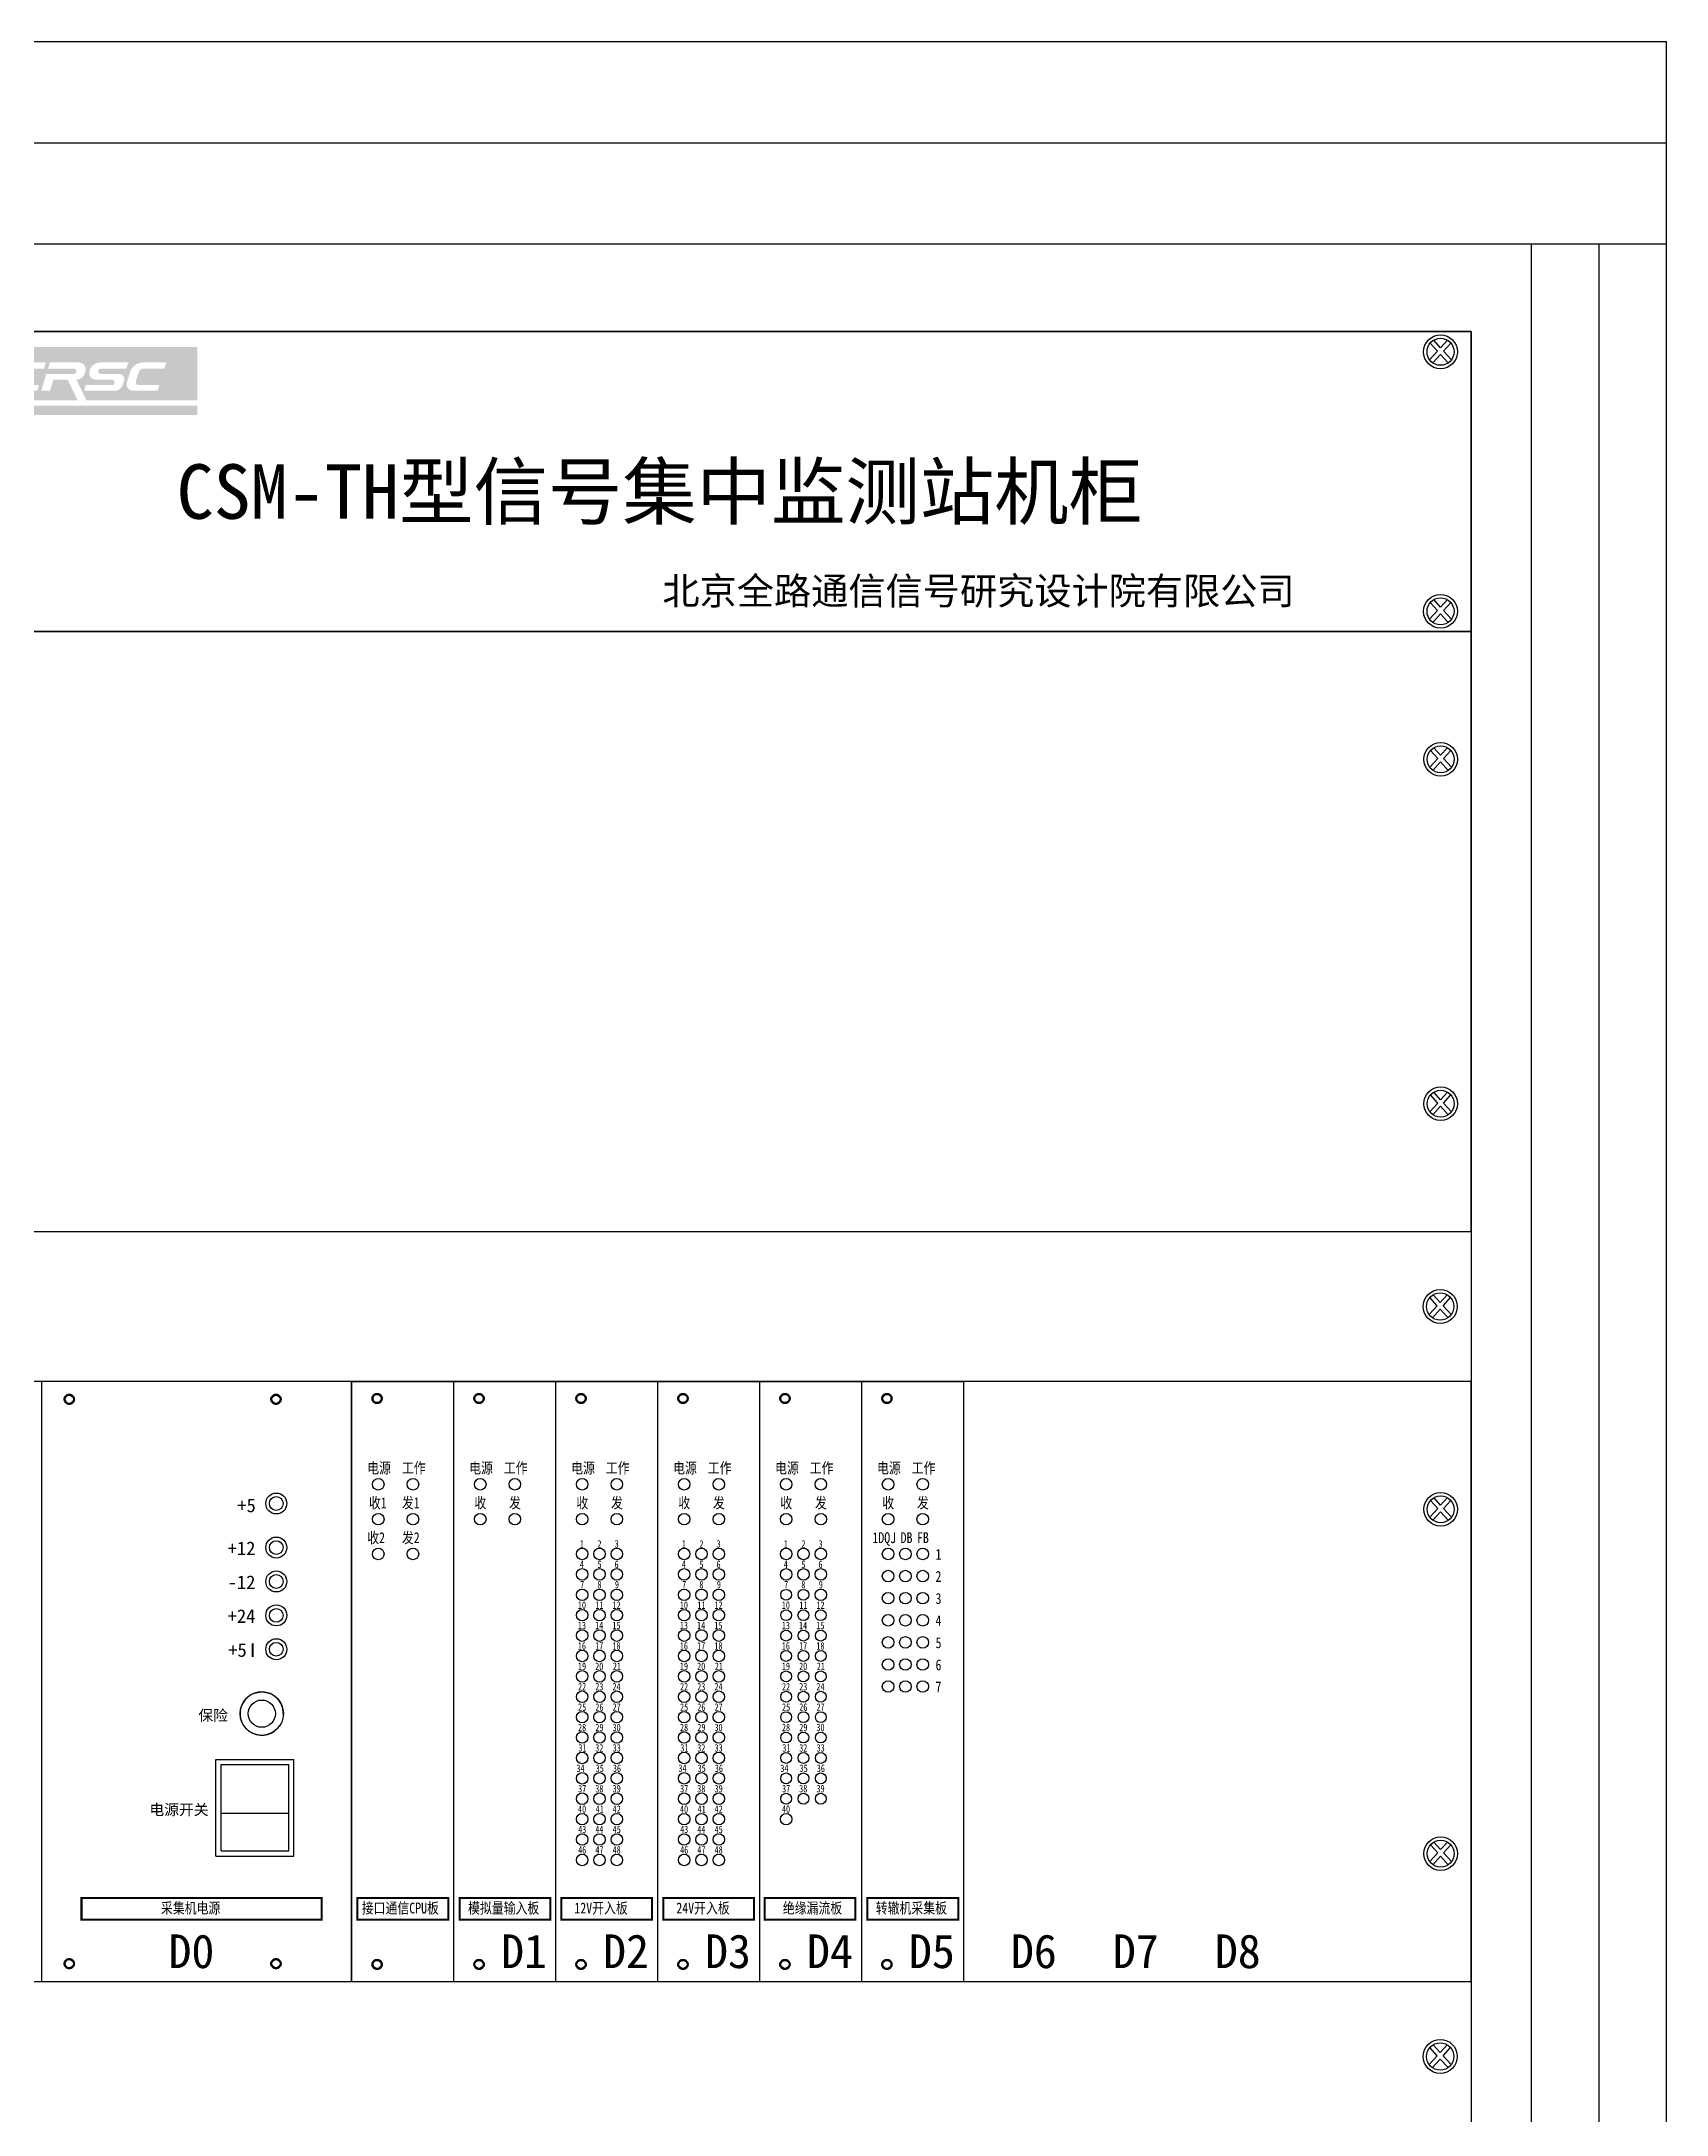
# Model space of a CAD drawing. Header units: millimetres. Extents: x 969 to 1551, y 435 to 847.
# Drawn here: x 1056 to 1104.2, y 615 to 676.4 of the extents above; entities that cross this region are included whole.
import ezdxf
from ezdxf.enums import TextEntityAlignment as Align

# ---------------------------------------------------------------- set-up
doc = ezdxf.new("R2010")
doc.units = ezdxf.units.MM
doc.linetypes.add('JIS_02_1.0', pattern=[2, 1, -1])
doc.styles.get("Standard").update_dxf_attribs({"font": ''})
doc.styles.add('丝印字符', font='simhei.ttf')
doc.styles.get('Standard').set_extended_font_data('SimSun')

# ---------------------------------------------------------------- blocks, each defined once
blk = doc.blocks.new('机柜—4U补空')
at = {"color": 0}
for p, q in [((0, 17.78), (0, 0)), ((0, 17.78), (0, 17.78)), ((48.418, 17.78), (0, 17.78)), ((48.418, 17.78), (48.418, 17.78)), ((48.418, 0), (48.418, 17.78)), ((0.816, 14.014), (0.601, 14.252)), ((0.816, 14.014), (0.601, 14.252)), ((0.904, 14.112), (0.702, 14.337)), ((0.904, 14.112), (0.702, 14.337)), ((0.904, 14.112), (1.106, 14.337)), ((0.904, 14.112), (1.106, 14.337)), ((0.992, 14.014), (1.207, 14.252)), ((0.992, 14.014), (1.207, 14.252)), ((47.426, 14.014), (47.211, 14.252)), ((47.426, 14.014), (47.211, 14.252)), ((47.514, 14.112), (47.312, 14.337)), ((47.514, 14.112), (47.312, 14.337)), ((47.514, 14.112), (47.716, 14.337)), ((47.602, 14.014), (47.817, 14.252)), ((0.584, 13.756), (0.816, 14.014)), ((0.584, 13.756), (0.816, 14.014)), ((0.677, 13.666), (0.904, 13.917)), ((0.677, 13.666), (0.904, 13.917)), ((1.132, 13.666), (0.904, 13.917)), ((1.132, 13.666), (0.904, 13.917)), ((1.225, 13.756), (0.992, 14.014)), ((1.225, 13.756), (0.992, 14.014)), ((47.193, 13.756), (47.426, 14.014)), ((47.286, 13.666), (47.514, 13.917)), ((47.741, 13.666), (47.514, 13.917)), ((47.741, 13.666), (47.514, 13.917)), ((47.834, 13.756), (47.602, 14.014)), ((47.834, 13.756), (47.602, 14.014)), ((0.584, 3.55), (0.816, 3.808)), ((0.816, 3.808), (0.601, 4.046)), ((0.816, 3.808), (0.601, 4.046)), ((0.677, 3.46), (0.904, 3.711)), ((0.904, 3.906), (0.702, 4.131)), ((0.904, 3.906), (0.702, 4.131)), ((0.904, 3.906), (1.106, 4.131)), ((1.132, 3.46), (0.904, 3.711)), ((1.132, 3.46), (0.904, 3.711)), ((0.992, 3.808), (1.207, 4.046)), ((1.225, 3.55), (0.992, 3.808)), ((1.225, 3.55), (0.992, 3.808)), ((47.193, 3.55), (47.426, 3.808)), ((47.426, 3.808), (47.211, 4.046)), ((47.426, 3.808), (47.211, 4.046)), ((47.286, 3.46), (47.514, 3.711)), ((47.514, 3.906), (47.312, 4.131)), ((47.514, 3.906), (47.312, 4.131)), ((47.514, 3.906), (47.716, 4.131)), ((47.741, 3.46), (47.514, 3.711)), ((47.741, 3.46), (47.514, 3.711)), ((47.602, 3.808), (47.817, 4.046)), ((47.834, 3.55), (47.602, 3.808)), ((47.834, 3.55), (47.602, 3.808)), ((0, 0), (48.418, 0)), ((0, 0), (0, 0)), ((48.418, 0), (48.418, 0))]:
    blk.add_line(p, q, dxfattribs=at)
for centre, radius in [((0.904, 13.993), 0.498), ((0.904, 13.993), 0.398), ((47.514, 13.993), 0.498), ((47.514, 13.993), 0.398), ((0.904, 3.787), 0.498), ((0.904, 3.787), 0.398), ((47.514, 3.787), 0.498), ((47.514, 3.787), 0.398)]:
    blk.add_circle(centre, radius, dxfattribs=at)
blk = doc.blocks.new('机柜—1U补空')
at = {"color": 0, "linetype": 'Continuous', "lineweight": 0}
for p, q in [((48.418, 4.445), (0, 4.445)), ((0, 4.445), (0, 0)), ((48.418, 0), (48.418, 4.445)), ((0, 0), (48.418, 0))]:
    blk.add_line(p, q, dxfattribs=at)
at = {"color": 0}
for p, q in [((0.827, 2.244), (0.609, 2.485)), ((0.827, 2.244), (0.609, 2.485)), ((0.916, 2.344), (0.712, 2.571)), ((0.916, 2.344), (0.712, 2.571)), ((0.916, 2.344), (1.121, 2.571)), ((1.006, 2.244), (1.224, 2.485)), ((47.412, 2.244), (47.194, 2.485)), ((47.412, 2.244), (47.194, 2.485)), ((47.501, 2.344), (47.297, 2.571)), ((47.501, 2.344), (47.297, 2.571)), ((47.501, 2.344), (47.706, 2.571)), ((47.591, 2.244), (47.809, 2.485)), ((0.592, 1.982), (0.827, 2.244)), ((0.686, 1.891), (0.916, 2.146)), ((1.147, 1.891), (0.916, 2.146)), ((1.147, 1.891), (0.916, 2.146)), ((1.241, 1.982), (1.006, 2.244)), ((1.241, 1.982), (1.006, 2.244)), ((47.176, 1.982), (47.412, 2.244)), ((47.271, 1.891), (47.501, 2.146)), ((47.732, 1.891), (47.501, 2.146)), ((47.732, 1.891), (47.501, 2.146)), ((47.826, 1.982), (47.591, 2.244)), ((47.826, 1.982), (47.591, 2.244))]:
    blk.add_line(p, q, dxfattribs=at)
for centre, radius in [((0.916, 2.222), 0.505), ((0.916, 2.222), 0.404), ((47.501, 2.222), 0.505), ((47.501, 2.222), 0.404)]:
    blk.add_circle(centre, radius, dxfattribs=at)
blk = doc.blocks.new('机柜—端头板')
at = {"linetype": 'Continuous', "lineweight": 0}
h = blk.add_hatch(color=0, dxfattribs=at)
h.paths.add_polyline_path([(4.065, 8.434), (10.666, 8.434), (10.666, 6.854), (7.377, 6.854), (7.08, 7.464), (7.107, 7.466), (7.134, 7.47), (7.16, 7.477), (7.185, 7.487), (7.209, 7.499), (7.232, 7.514), (7.252, 7.531), (7.271, 7.551), (7.288, 7.572), (7.303, 7.595), (7.315, 7.619), (7.324, 7.645), (7.346, 7.716), (7.351, 7.738), (7.354, 7.762), (7.354, 7.785), (7.351, 7.808), (7.346, 7.831), (7.338, 7.853), (7.328, 7.874), (7.315, 7.893), (7.3, 7.911), (7.283, 7.927), (7.264, 7.941), (7.244, 7.953), (7.223, 7.962), (7.201, 7.969), (7.178, 7.973), (7.154, 7.974), (6.294, 7.974), (6.239, 7.794), (7.001, 7.794), (7.016, 7.793), (7.031, 7.789), (7.044, 7.782), (7.056, 7.773), (7.066, 7.762), (7.073, 7.749), (7.079, 7.735), (7.081, 7.72), (7.081, 7.705), (7.078, 7.691), (7.073, 7.679), (7.067, 7.668), (7.059, 7.658), (7.049, 7.65), (7.038, 7.643), (7.026, 7.638), (7.014, 7.635), (7.001, 7.634), (6.19, 7.634), (6.038, 7.134), (6.298, 7.134), (6.399, 7.464), (6.82, 7.464), (7.117, 6.854), (4.065, 6.854)], flags=0)
h.paths.add_polyline_path([(5.495, 7.974), (5.462, 7.973), (5.429, 7.969), (5.396, 7.962), (5.364, 7.953), (5.332, 7.941), (5.302, 7.927), (5.273, 7.911), (5.245, 7.892), (5.219, 7.871), (5.195, 7.848), (5.172, 7.823), (5.152, 7.797), (5.134, 7.768), (5.118, 7.739), (5.104, 7.708), (5.093, 7.677), (5.006, 7.393), (5.001, 7.37), (4.998, 7.347), (4.998, 7.323), (5.001, 7.3), (5.006, 7.277), (5.014, 7.256), (5.024, 7.235), (5.037, 7.215), (5.052, 7.197), (5.069, 7.181), (5.088, 7.167), (5.108, 7.155), (5.129, 7.146), (5.152, 7.139), (5.174, 7.135), (5.198, 7.134), (5.918, 7.134), (5.97, 7.304), (5.361, 7.304), (5.344, 7.306), (5.328, 7.31), (5.313, 7.318), (5.3, 7.328), (5.289, 7.341), (5.28, 7.355), (5.274, 7.371), (5.271, 7.387), (5.272, 7.404), (5.275, 7.42), (5.354, 7.677), (5.36, 7.694), (5.367, 7.71), (5.377, 7.724), (5.387, 7.738), (5.4, 7.751), (5.413, 7.762), (5.428, 7.771), (5.443, 7.779), (5.46, 7.786), (5.477, 7.79), (5.494, 7.793), (5.511, 7.794), (6.119, 7.794), (6.174, 7.974)], flags=0)
h.paths.add_polyline_path([(7.36, 7.304), (7.308, 7.134), (8.213, 7.134), (8.239, 7.135), (8.266, 7.14), (8.291, 7.147), (8.316, 7.156), (8.339, 7.168), (8.362, 7.183), (8.382, 7.2), (8.401, 7.219), (8.417, 7.24), (8.431, 7.262), (8.443, 7.286), (8.452, 7.311), (8.492, 7.44), (8.496, 7.457), (8.498, 7.475), (8.498, 7.492), (8.496, 7.51), (8.492, 7.527), (8.486, 7.543), (8.478, 7.559), (8.469, 7.573), (8.457, 7.587), (8.445, 7.599), (8.431, 7.609), (8.416, 7.618), (8.4, 7.625), (8.383, 7.63), (8.366, 7.633), (8.348, 7.634), (7.809, 7.634), (7.794, 7.636), (7.78, 7.64), (7.766, 7.646), (7.754, 7.655), (7.744, 7.667), (7.737, 7.679), (7.732, 7.693), (7.729, 7.708), (7.729, 7.723), (7.732, 7.738), (7.737, 7.749), (7.743, 7.76), (7.752, 7.77), (7.761, 7.778), (7.772, 7.785), (7.784, 7.79), (7.796, 7.793), (7.809, 7.794), (8.56, 7.794), (8.615, 7.974), (7.793, 7.974), (7.766, 7.973), (7.739, 7.97), (7.713, 7.965), (7.688, 7.957), (7.663, 7.948), (7.638, 7.937), (7.615, 7.923), (7.593, 7.908), (7.572, 7.892), (7.553, 7.873), (7.535, 7.854), (7.519, 7.833), (7.504, 7.81), (7.492, 7.787), (7.481, 7.762), (7.472, 7.737), (7.468, 7.723), (7.462, 7.7), (7.459, 7.677), (7.459, 7.653), (7.462, 7.63), (7.467, 7.608), (7.475, 7.586), (7.485, 7.565), (7.498, 7.545), (7.513, 7.527), (7.53, 7.511), (7.549, 7.497), (7.569, 7.486), (7.59, 7.476), (7.613, 7.47), (7.636, 7.465), (7.659, 7.464), (8.131, 7.464), (8.145, 7.463), (8.16, 7.459), (8.173, 7.452), (8.185, 7.443), (8.195, 7.432), (8.203, 7.419), (8.208, 7.405), (8.21, 7.39), (8.21, 7.375), (8.207, 7.361), (8.202, 7.349), (8.196, 7.338), (8.188, 7.328), (8.178, 7.32), (8.167, 7.313), (8.156, 7.308), (8.143, 7.305), (8.131, 7.304)], flags=0)
h.paths.add_polyline_path([(8.577, 7.393), (8.571, 7.37), (8.569, 7.347), (8.568, 7.323), (8.571, 7.3), (8.576, 7.277), (8.584, 7.256), (8.595, 7.235), (8.607, 7.215), (8.622, 7.197), (8.639, 7.181), (8.658, 7.167), (8.678, 7.155), (8.7, 7.146), (8.722, 7.139), (8.745, 7.135), (8.768, 7.134), (9.488, 7.134), (9.54, 7.304), (8.932, 7.304), (8.915, 7.306), (8.899, 7.31), (8.884, 7.318), (8.87, 7.328), (8.859, 7.341), (8.851, 7.355), (8.845, 7.371), (8.842, 7.387), (8.842, 7.404), (8.845, 7.42), (8.924, 7.677), (8.93, 7.694), (8.938, 7.71), (8.947, 7.724), (8.958, 7.738), (8.97, 7.751), (8.984, 7.762), (8.998, 7.771), (9.014, 7.779), (9.03, 7.786), (9.047, 7.79), (9.064, 7.793), (9.082, 7.794), (9.69, 7.794), (9.745, 7.974), (9.066, 7.974), (9.032, 7.973), (8.999, 7.969), (8.966, 7.962), (8.934, 7.953), (8.903, 7.941), (8.872, 7.927), (8.843, 7.911), (8.816, 7.892), (8.79, 7.871), (8.765, 7.848), (8.743, 7.823), (8.723, 7.797), (8.704, 7.768), (8.688, 7.739), (8.675, 7.708), (8.664, 7.677)], flags=0)
blk.add_hatch(color=0, dxfattribs=at).paths.add_polyline_path([(10.666, 6.414), (4.065, 6.414), (4.065, 6.694), (10.666, 6.694)], flags=0)
at = {"color": 0}
for p, q in [((0, 8.89), (0, 0)), ((0, 8.89), (0, 8.89)), ((48.418, 8.89), (0, 8.89)), ((0.908, 8.41), (0.706, 8.635)), ((0.908, 8.41), (0.706, 8.635)), ((0.908, 8.41), (1.111, 8.635)), ((47.51, 8.41), (47.307, 8.635)), ((47.51, 8.41), (47.307, 8.635)), ((47.51, 8.41), (47.712, 8.635)), ((48.418, 8.89), (48.418, 8.89)), ((48.418, 0), (48.418, 8.89)), ((0.586, 8.052), (0.82, 8.311)), ((0.82, 8.311), (0.604, 8.549)), ((0.82, 8.311), (0.604, 8.549)), ((0.68, 7.961), (0.908, 8.213)), ((1.137, 7.961), (0.908, 8.213)), ((1.137, 7.961), (0.908, 8.213)), ((0.997, 8.311), (1.213, 8.549)), ((1.23, 8.052), (0.997, 8.311)), ((1.23, 8.052), (0.997, 8.311)), ((47.188, 8.052), (47.421, 8.311)), ((47.421, 8.311), (47.205, 8.549)), ((47.421, 8.311), (47.205, 8.549)), ((47.281, 7.961), (47.51, 8.213)), ((47.738, 7.961), (47.51, 8.213)), ((47.738, 7.961), (47.51, 8.213)), ((47.598, 8.311), (47.814, 8.549)), ((47.832, 8.052), (47.598, 8.311)), ((47.832, 8.052), (47.598, 8.311)), ((0.586, 0.363), (0.82, 0.622)), ((0.82, 0.622), (0.604, 0.86)), ((0.82, 0.622), (0.604, 0.86)), ((0.908, 0.72), (0.706, 0.946)), ((0.908, 0.72), (0.706, 0.946)), ((0.908, 0.72), (1.111, 0.946)), ((0.997, 0.622), (1.213, 0.86)), ((1.23, 0.363), (0.997, 0.622)), ((1.23, 0.363), (0.997, 0.622)), ((47.188, 0.363), (47.421, 0.622)), ((47.421, 0.622), (47.205, 0.86)), ((47.421, 0.622), (47.205, 0.86)), ((47.51, 0.72), (47.307, 0.946)), ((47.51, 0.72), (47.307, 0.946)), ((47.51, 0.72), (47.712, 0.946)), ((47.598, 0.622), (47.814, 0.86)), ((47.832, 0.363), (47.598, 0.622)), ((47.832, 0.363), (47.598, 0.622)), ((0, 0), (48.418, 0)), ((0, 0), (0, 0)), ((0.68, 0.272), (0.908, 0.524)), ((1.137, 0.272), (0.908, 0.524)), ((1.137, 0.272), (0.908, 0.524)), ((47.281, 0.272), (47.51, 0.524)), ((47.738, 0.272), (47.51, 0.524)), ((47.738, 0.272), (47.51, 0.524)), ((48.418, 0), (48.418, 0))]:
    blk.add_line(p, q, dxfattribs=at)
for centre, radius in [((0.908, 8.29), 0.5), ((0.908, 8.29), 0.4), ((47.51, 8.29), 0.5), ((47.51, 8.29), 0.4), ((0.908, 0.6), 0.5), ((0.908, 0.6), 0.4), ((47.51, 0.6), 0.5), ((47.51, 0.6), 0.4)]:
    blk.add_circle(centre, radius, dxfattribs=at)
at = {"color": 0, "lineweight": 0, "style": '丝印字符'}
blk.add_text('CSM-TH型信号集中监测站机柜', height=1.6162, dxfattribs=at).set_placement((24.369, 4.149), align=Align.MIDDLE_CENTER)
at = {"color": 0, "style": '丝印字符'}
blk.add_text('北京全路通信信号研究设计院有限公司', height=0.8081, dxfattribs=at).set_placement((24.448, 0.8))
blk = doc.blocks.new('*U61')
at = {"color": 0, "lineweight": 30}
for p, q in [((9.191, 17.78), (0, 17.78)), ((0, 17.78), (0, 0)), ((9.191, 0), (9.191, 17.78)), ((5.173, 6.58), (7.484, 6.58)), ((5.173, 3.717), (5.173, 6.58)), ((5.323, 6.43), (7.334, 6.43)), ((5.323, 3.866), (5.323, 6.43)), ((7.334, 3.866), (7.334, 6.43)), ((7.484, 3.717), (7.484, 6.58)), ((5.173, 3.717), (7.484, 3.717)), ((5.323, 3.866), (7.334, 3.866)), ((0, 0), (9.191, 0))]:
    blk.add_line(p, q, dxfattribs=at)
at = {"color": 0}
blk.add_line((5.323, 4.99), (7.334, 4.99), dxfattribs=at)
at = {"color": 0, "const_width": 0.0596}
blk.add_lwpolyline([(8.303, 2.476), (1.187, 2.476), (1.187, 1.829), (8.303, 1.829)], close=True, dxfattribs=at)
at = {"color": 0, "linetype": 'JIS_02_1.0'}
for centre in [(0.824, 17.253), (6.951, 17.253), (0.824, 0.527), (6.951, 0.527)]:
    blk.add_circle(centre, 0.151, dxfattribs=at)
at = {"color": 0}
for centre, radius in [((0.824, 17.253), 0.121), ((6.951, 17.253), 0.121), ((6.961, 14.164), 0.204), ((6.961, 12.858), 0.204), ((6.961, 11.853), 0.204), ((6.961, 10.849), 0.204), ((6.961, 9.844), 0.204), ((6.529, 7.936), 0.643), ((6.529, 7.936), 0.404), ((0.824, 0.527), 0.121), ((6.951, 0.527), 0.121)]:
    blk.add_circle(centre, radius, dxfattribs=at)
at = {"color": 0, "lineweight": 30}
for centre in [(6.961, 14.164), (6.961, 12.858), (6.961, 11.853), (6.961, 10.849), (6.961, 9.844)]:
    blk.add_circle(centre, 0.311, dxfattribs=at)
blk.add_arc((6.529, 7.936), 0.643, 355.20006, 327.53826, dxfattribs=at)
at = {"color": 0, "style": '丝印字符'}
for s, height, p in [('+5', 0.4018, (5.806, 13.907)), ('+12', 0.4018, (5.521, 12.635)), ('-12', 0.4018, (5.521, 11.63)), ('+24', 0.4018, (5.521, 10.626)), ('+5', 0.4018, (5.537, 9.621)), ('Ⅰ', 0.402, (5.987, 9.615)), ('保险', 0.3214, (4.651, 7.724)), ('电源开关', 0.3214, (3.199, 4.931))]:
    blk.add_text(s, height=height, dxfattribs=at).set_placement(p)
at = {"color": 0, "lineweight": 25, "style": '丝印字符', "width": 0.8}
blk.add_text('采集机电源', height=0.3224, dxfattribs=at).set_placement((3.542, 2.014))
blk = doc.blocks.new('*U40')
at = {"color": 0}
for p, q in [((0, 17.78), (0, 0)), ((0, 17.78), (3.022, 17.78)), ((3.022, 17.78), (3.022, 0)), ((0, 0), (3.022, 0))]:
    blk.add_line(p, q, dxfattribs=at)
at = {"color": 0, "const_width": 0.0597}
blk.add_lwpolyline([(0.172, 2.476), (2.863, 2.476), (2.863, 1.829), (0.172, 1.829)], close=True, dxfattribs=at)
at = {"color": 0, "linetype": 'JIS_02_1.0'}
for centre in [(0.756, 17.276), (0.756, 0.504)]:
    blk.add_circle(centre, 0.151, dxfattribs=at)
at = {"color": 0}
for centre in [(0.756, 17.276), (0.756, 0.504)]:
    blk.add_circle(centre, 0.121, dxfattribs=at)
at = {"color": 0, "ltscale": 0.5}
for centre in [(0.791, 14.733), (1.818, 14.733), (0.791, 13.7), (1.818, 13.7), (0.791, 12.668), (1.818, 12.668)]:
    blk.add_circle(centre, 0.171, dxfattribs=at)
at = {"color": 0, "lineweight": 25, "style": '丝印字符', "width": 0.8}
for s, p in [('电源', (0.463, 15.055)), ('工作', (1.491, 15.055)), ('收1', (0.514, 14.022)), ('发1', (1.491, 14.022)), ('收2', (0.463, 12.99)), ('发2', (1.491, 12.99)), ('接口通信CPU板', (0.302, 2.014))]:
    blk.add_text(s, height=0.3224, dxfattribs=at).set_placement(p)
blk = doc.blocks.new('机笼—智能—模入板')
at = {"color": 0}
for p, q in [((0, 17.78), (0, 0)), ((0, 17.78), (3.022, 17.78)), ((3.022, 17.78), (3.022, 0)), ((0, 0), (3.022, 0))]:
    blk.add_line(p, q, dxfattribs=at)
at = {"color": 0, "const_width": 0.0597}
blk.add_lwpolyline([(0.179, 2.476), (2.871, 2.476), (2.871, 1.829), (0.179, 1.829)], close=True, dxfattribs=at)
at = {"color": 0, "linetype": 'JIS_02_1.0'}
for centre in [(0.756, 17.276), (0.756, 0.504)]:
    blk.add_circle(centre, 0.151, dxfattribs=at)
at = {"color": 0}
for centre in [(0.756, 17.276), (0.756, 0.504)]:
    blk.add_circle(centre, 0.121, dxfattribs=at)
at = {"color": 0, "ltscale": 0.5}
for centre in [(0.791, 14.733), (1.818, 14.733), (0.791, 13.7), (1.818, 13.7)]:
    blk.add_circle(centre, 0.171, dxfattribs=at)
at = {"color": 0, "lineweight": 25, "style": '丝印字符', "width": 0.8}
for s, height, p in [('电源', 0.3224, (0.463, 15.055)), ('工作', 0.3224, (1.491, 15.055)), ('收', 0.322, (0.62, 14.022)), ('发', 0.322, (1.647, 14.022)), ('模拟量输入板', 0.3224, (0.429, 2.014))]:
    blk.add_text(s, height=height, dxfattribs=at).set_placement(p)
blk = doc.blocks.new('*U29')
at = {"color": 0}
for p, q in [((0, 17.78), (0, 0)), ((0, 17.78), (3.022, 17.78)), ((3.022, 17.78), (3.022, 0)), ((0, 0), (3.022, 0))]:
    blk.add_line(p, q, dxfattribs=at)
at = {"color": 0, "const_width": 0.0597}
blk.add_lwpolyline([(0.169, 2.476), (2.861, 2.476), (2.861, 1.829), (0.169, 1.829)], close=True, dxfattribs=at)
at = {"color": 0, "linetype": 'JIS_02_1.0'}
for centre in [(0.756, 17.276), (0.756, 0.504)]:
    blk.add_circle(centre, 0.151, dxfattribs=at)
at = {"color": 0}
for centre in [(0.756, 17.276), (0.756, 0.504)]:
    blk.add_circle(centre, 0.121, dxfattribs=at)
at = {"color": 0, "ltscale": 0.5}
for centre in [(0.791, 14.733), (1.818, 14.733), (0.791, 13.7), (1.818, 13.7), (0.791, 12.668), (1.304, 12.668), (1.818, 12.668), (0.791, 12.063), (1.304, 12.063), (1.818, 12.063), (0.791, 11.459), (1.304, 11.459), (1.818, 11.459), (0.791, 10.854), (1.304, 10.854), (1.818, 10.854), (0.791, 10.25), (1.304, 10.25), (1.818, 10.25), (0.791, 9.646), (1.304, 9.646), (1.818, 9.646), (0.791, 9.041), (0.791, 8.437), (1.304, 9.041), (1.304, 8.437), (1.818, 9.041), (1.818, 8.437), (0.791, 7.832), (1.304, 7.832), (1.818, 7.832), (0.791, 7.228), (1.304, 7.228), (1.818, 7.228), (0.791, 6.623), (1.304, 6.623), (1.818, 6.623), (0.791, 6.019), (1.304, 6.019), (1.818, 6.019), (0.791, 5.415), (1.304, 5.415), (1.818, 5.415), (0.791, 4.81), (1.304, 4.81), (1.818, 4.81), (0.791, 4.206), (1.304, 4.206), (1.818, 4.206), (0.791, 3.601), (1.304, 3.601), (1.818, 3.601)]:
    blk.add_circle(centre, 0.171, dxfattribs=at)
at = {"color": 0, "lineweight": 25, "style": '丝印字符', "width": 0.8}
for s, height, p in [('电源', 0.3224, (0.463, 15.055)), ('工作', 0.3224, (1.491, 15.055)), ('收', 0.322, (0.62, 14.022)), ('发', 0.322, (1.647, 14.022)), ('1', 0.222, (0.72, 12.854)), ('2', 0.222, (1.244, 12.855)), ('3', 0.222, (1.754, 12.856)), ('4', 0.222, (0.72, 12.251)), ('5', 0.222, (1.244, 12.251)), ('6', 0.222, (1.751, 12.251)), ('7', 0.222, (0.73, 11.647)), ('8', 0.222, (1.241, 11.647)), ('9', 0.222, (1.76, 11.647)), ('10', 0.2216, (0.663, 11.042)), ('11', 0.2216, (1.182, 11.042)), ('12', 0.2216, (1.689, 11.042)), ('13', 0.2216, (0.664, 10.438)), ('14', 0.2216, (1.172, 10.438)), ('15', 0.2216, (1.685, 10.438)), ('16', 0.2216, (0.662, 9.833)), ('17', 0.2216, (1.175, 9.833)), ('18', 0.2216, (1.686, 9.833)), ('19', 0.2216, (0.665, 9.229)), ('20', 0.2216, (1.176, 9.229)), ('21', 0.2216, (1.7, 9.229)), ('22', 0.2216, (0.668, 8.624)), ('23', 0.2216, (1.178, 8.624)), ('24', 0.2216, (1.688, 8.624)), ('25', 0.2216, (0.669, 8.02)), ('26', 0.2216, (1.179, 8.02)), ('27', 0.2216, (1.691, 8.02)), ('28', 0.2216, (0.667, 7.416)), ('29', 0.2216, (1.18, 7.416)), ('30', 0.2216, (1.69, 7.416)), ('31', 0.2216, (0.678, 6.811)), ('32', 0.2216, (1.178, 6.811)), ('33', 0.2216, (1.694, 6.811)), ('34', 0.2216, (0.62, 6.207)), ('35', 0.2216, (1.19, 6.207)), ('36', 0.2216, (1.7, 6.207)), ('37', 0.2216, (0.671, 5.603)), ('38', 0.2216, (1.178, 5.603)), ('39', 0.2216, (1.692, 5.603)), ('40', 0.2216, (0.667, 4.998)), ('41', 0.2216, (1.19, 4.998)), ('42', 0.2216, (1.694, 4.998)), ('43', 0.2216, (0.671, 4.394)), ('44', 0.2216, (1.179, 4.394)), ('45', 0.2216, (1.694, 4.394)), ('46', 0.2216, (0.671, 3.789)), ('47', 0.2216, (1.182, 3.789)), ('48', 0.2216, (1.693, 3.789)), ('12V开入板', 0.3224, (0.559, 2.014))]:
    blk.add_text(s, height=height, dxfattribs=at).set_placement(p)
blk = doc.blocks.new('机笼—智能—24V开入板')
at = {"color": 0}
for p, q in [((0, 17.78), (0, 0)), ((0, 17.78), (3.022, 17.78)), ((3.022, 17.78), (3.022, 0)), ((0, 0), (3.022, 0))]:
    blk.add_line(p, q, dxfattribs=at)
at = {"color": 0, "const_width": 0.0597}
blk.add_lwpolyline([(0.169, 2.476), (2.861, 2.476), (2.861, 1.829), (0.169, 1.829)], close=True, dxfattribs=at)
at = {"color": 0, "linetype": 'JIS_02_1.0'}
for centre in [(0.756, 17.276), (0.756, 0.504)]:
    blk.add_circle(centre, 0.151, dxfattribs=at)
at = {"color": 0}
for centre in [(0.756, 17.276), (0.756, 0.504)]:
    blk.add_circle(centre, 0.121, dxfattribs=at)
at = {"color": 0, "ltscale": 0.5}
for centre in [(0.791, 14.733), (1.818, 14.733), (0.791, 13.7), (1.818, 13.7), (0.791, 12.668), (1.304, 12.668), (1.818, 12.668), (0.791, 12.063), (1.304, 12.063), (1.818, 12.063), (0.791, 11.459), (1.304, 11.459), (1.818, 11.459), (0.791, 10.854), (1.304, 10.854), (1.818, 10.854), (0.791, 10.25), (1.304, 10.25), (1.818, 10.25), (0.791, 9.646), (1.304, 9.646), (1.818, 9.646), (0.791, 9.041), (0.791, 8.437), (1.304, 9.041), (1.304, 8.437), (1.818, 9.041), (1.818, 8.437), (0.791, 7.832), (1.304, 7.832), (1.818, 7.832), (0.791, 7.228), (1.304, 7.228), (1.818, 7.228), (0.791, 6.623), (1.304, 6.623), (1.818, 6.623), (0.791, 6.019), (1.304, 6.019), (1.818, 6.019), (0.791, 5.415), (1.304, 5.415), (1.818, 5.415), (0.791, 4.81), (1.304, 4.81), (1.818, 4.81), (0.791, 4.206), (1.304, 4.206), (1.818, 4.206), (0.791, 3.601), (1.304, 3.601), (1.818, 3.601)]:
    blk.add_circle(centre, 0.171, dxfattribs=at)
at = {"color": 0, "lineweight": 25, "style": '丝印字符', "width": 0.8}
for s, height, p in [('电源', 0.3224, (0.463, 15.055)), ('工作', 0.3224, (1.491, 15.055)), ('收', 0.322, (0.62, 14.022)), ('发', 0.322, (1.647, 14.022)), ('1', 0.222, (0.72, 12.854)), ('2', 0.222, (1.244, 12.855)), ('3', 0.222, (1.754, 12.856)), ('4', 0.222, (0.72, 12.251)), ('5', 0.222, (1.244, 12.251)), ('6', 0.222, (1.751, 12.251)), ('7', 0.222, (0.73, 11.647)), ('8', 0.222, (1.241, 11.647)), ('9', 0.222, (1.76, 11.647)), ('10', 0.2216, (0.663, 11.042)), ('11', 0.2216, (1.182, 11.042)), ('12', 0.2216, (1.689, 11.042)), ('13', 0.2216, (0.664, 10.438)), ('14', 0.2216, (1.172, 10.438)), ('15', 0.2216, (1.685, 10.438)), ('16', 0.2216, (0.662, 9.833)), ('17', 0.2216, (1.175, 9.833)), ('18', 0.2216, (1.686, 9.833)), ('19', 0.2216, (0.665, 9.229)), ('20', 0.2216, (1.176, 9.229)), ('21', 0.2216, (1.7, 9.229)), ('22', 0.2216, (0.668, 8.624)), ('23', 0.2216, (1.178, 8.624)), ('24', 0.2216, (1.688, 8.624)), ('25', 0.2216, (0.669, 8.02)), ('26', 0.2216, (1.179, 8.02)), ('27', 0.2216, (1.691, 8.02)), ('28', 0.2216, (0.667, 7.416)), ('29', 0.2216, (1.18, 7.416)), ('30', 0.2216, (1.69, 7.416)), ('31', 0.2216, (0.678, 6.811)), ('32', 0.2216, (1.178, 6.811)), ('33', 0.2216, (1.694, 6.811)), ('34', 0.2216, (0.62, 6.207)), ('35', 0.2216, (1.19, 6.207)), ('36', 0.2216, (1.7, 6.207)), ('37', 0.2216, (0.671, 5.603)), ('38', 0.2216, (1.178, 5.603)), ('39', 0.2216, (1.692, 5.603)), ('40', 0.2216, (0.667, 4.998)), ('41', 0.2216, (1.19, 4.998)), ('42', 0.2216, (1.694, 4.998)), ('43', 0.2216, (0.671, 4.394)), ('44', 0.2216, (1.179, 4.394)), ('45', 0.2216, (1.694, 4.394)), ('46', 0.2216, (0.671, 3.789)), ('47', 0.2216, (1.182, 3.789)), ('48', 0.2216, (1.693, 3.789)), ('24V开入板', 0.3224, (0.559, 2.014))]:
    blk.add_text(s, height=height, dxfattribs=at).set_placement(p)
blk = doc.blocks.new('*U24')
at = {"color": 0}
for p, q in [((0, 17.78), (0, 0)), ((0, 17.78), (3.022, 17.78)), ((3.022, 17.78), (3.022, 0)), ((0.154, 2.476), (2.846, 2.476)), ((0.154, 1.829), (0.154, 2.476)), ((2.846, 2.476), (2.846, 1.829)), ((2.846, 1.829), (0.154, 1.829)), ((0, 0), (3.022, 0))]:
    blk.add_line(p, q, dxfattribs=at)
at = {"color": 0, "const_width": 0.0597}
blk.add_lwpolyline([(0.154, 2.476), (2.846, 2.476), (2.846, 1.829), (0.154, 1.829)], close=True, dxfattribs=at)
at = {"color": 0, "linetype": 'JIS_02_1.0'}
for centre in [(0.756, 17.276), (0.756, 0.504)]:
    blk.add_circle(centre, 0.151, dxfattribs=at)
at = {"color": 0}
for centre, radius in [((0.756, 17.276), 0.121), ((0.791, 11.459), 0.161), ((1.304, 11.459), 0.161), ((0.791, 10.854), 0.161), ((1.303, 10.854), 0.161), ((1.818, 10.854), 0.161), ((0.791, 10.25), 0.161), ((1.304, 10.25), 0.161), ((1.818, 10.25), 0.161), ((0.791, 9.646), 0.161), ((1.304, 9.646), 0.161), ((1.818, 9.646), 0.161), ((0.791, 9.041), 0.161), ((1.304, 9.041), 0.161), ((1.818, 9.041), 0.161), ((0.791, 8.437), 0.161), ((0.791, 7.832), 0.161), ((1.304, 8.437), 0.161), ((1.304, 7.832), 0.161), ((1.818, 8.437), 0.161), ((1.818, 7.832), 0.161), ((0.791, 7.228), 0.161), ((1.304, 7.228), 0.161), ((1.818, 7.228), 0.161), ((0.791, 6.623), 0.161), ((1.304, 6.623), 0.161), ((1.818, 6.623), 0.161), ((0.791, 6.019), 0.161), ((1.304, 6.019), 0.161), ((1.818, 6.019), 0.161), ((0.791, 5.415), 0.161), ((1.304, 5.415), 0.161), ((1.818, 5.415), 0.161), ((0.756, 0.504), 0.121)]:
    blk.add_circle(centre, radius, dxfattribs=at)
at = {"color": 0, "ltscale": 0.5}
for centre in [(0.791, 14.733), (1.818, 14.733), (0.791, 13.7), (1.818, 13.7), (0.791, 12.668), (1.304, 12.668), (1.818, 12.668), (0.791, 12.063), (1.304, 12.063), (1.818, 12.063), (1.818, 11.459), (0.791, 4.81)]:
    blk.add_circle(centre, 0.171, dxfattribs=at)
at = {"color": 0, "lineweight": 25, "style": '丝印字符', "width": 0.8}
for s, height, p in [('电源', 0.3224, (0.463, 15.055)), ('工作', 0.3224, (1.491, 15.055)), ('收', 0.322, (0.62, 14.022)), ('发', 0.322, (1.647, 14.022)), ('1', 0.222, (0.72, 12.854)), ('2', 0.222, (1.244, 12.855)), ('3', 0.222, (1.754, 12.856)), ('4', 0.222, (0.72, 12.251)), ('5', 0.222, (1.244, 12.251)), ('6', 0.222, (1.751, 12.251)), ('7', 0.222, (0.73, 11.647)), ('8', 0.222, (1.241, 11.647)), ('9', 0.222, (1.76, 11.647)), ('10', 0.2216, (0.663, 11.042)), ('11', 0.2216, (1.182, 11.042)), ('12', 0.2216, (1.689, 11.042)), ('13', 0.2216, (0.664, 10.438)), ('14', 0.2216, (1.172, 10.438)), ('15', 0.2216, (1.685, 10.438)), ('16', 0.2216, (0.662, 9.833)), ('17', 0.2216, (1.175, 9.833)), ('18', 0.2216, (1.686, 9.833)), ('19', 0.2216, (0.665, 9.229)), ('20', 0.2216, (1.176, 9.229)), ('21', 0.2216, (1.7, 9.229)), ('22', 0.2216, (0.668, 8.624)), ('23', 0.2216, (1.178, 8.624)), ('24', 0.2216, (1.688, 8.624)), ('25', 0.2216, (0.669, 8.02)), ('26', 0.2216, (1.179, 8.02)), ('27', 0.2216, (1.691, 8.02)), ('28', 0.2216, (0.667, 7.416)), ('29', 0.2216, (1.18, 7.416)), ('30', 0.2216, (1.69, 7.416)), ('31', 0.2216, (0.678, 6.811)), ('32', 0.2216, (1.178, 6.811)), ('33', 0.2216, (1.694, 6.811)), ('34', 0.2216, (0.62, 6.207)), ('35', 0.2216, (1.19, 6.207)), ('36', 0.2216, (1.7, 6.207)), ('37', 0.2216, (0.671, 5.603)), ('38', 0.2216, (1.178, 5.603)), ('39', 0.2216, (1.692, 5.603)), ('40', 0.2216, (0.667, 4.998)), ('绝缘漏流板', 0.3224, (0.693, 2.014))]:
    blk.add_text(s, height=height, dxfattribs=at).set_placement(p)
blk = doc.blocks.new('机笼—智能—转辙机板')
at = {"color": 0}
for p, q in [((0, 17.78), (0, 0)), ((0, 17.78), (3.022, 17.78)), ((3.022, 17.78), (3.022, 0)), ((0, 0), (3.022, 0))]:
    blk.add_line(p, q, dxfattribs=at)
at = {"color": 0, "const_width": 0.0597}
blk.add_lwpolyline([(0.177, 2.476), (2.869, 2.476), (2.869, 1.829), (0.177, 1.829)], close=True, dxfattribs=at)
at = {"color": 0, "linetype": 'JIS_02_1.0'}
for centre in [(0.756, 17.276), (0.756, 0.504)]:
    blk.add_circle(centre, 0.151, dxfattribs=at)
at = {"color": 0}
for centre in [(0.756, 17.276), (0.756, 0.504)]:
    blk.add_circle(centre, 0.121, dxfattribs=at)
at = {"color": 0, "ltscale": 0.5}
for centre in [(0.791, 14.733), (1.818, 14.733), (0.791, 13.7), (1.818, 13.7), (0.791, 12.668), (1.304, 12.668), (1.818, 12.668), (0.791, 12.013), (1.304, 12.013), (1.818, 12.013), (0.791, 11.358), (1.304, 11.358), (1.818, 11.358), (0.791, 10.703), (1.304, 10.703), (1.818, 10.703), (0.791, 10.048), (1.304, 10.048), (1.818, 10.048), (0.791, 9.394), (1.304, 9.394), (1.818, 9.394), (0.791, 8.739), (1.304, 8.739), (1.818, 8.739)]:
    blk.add_circle(centre, 0.171, dxfattribs=at)
at = {"color": 0, "lineweight": 25, "style": '丝印字符', "width": 0.8}
for s, height, p in [('电源', 0.3224, (0.463, 15.055)), ('工作', 0.3224, (1.491, 15.055)), ('收', 0.322, (0.62, 14.022)), ('发', 0.322, (1.647, 14.022)), ('1DQJ', 0.3224, (0.326, 12.99)), ('DB', 0.3224, (1.162, 12.99)), ('FB', 0.3224, (1.647, 12.99)), ('1', 0.322, (2.196, 12.496)), ('2', 0.322, (2.196, 11.842)), ('3', 0.322, (2.196, 11.187)), ('4', 0.322, (2.196, 10.532)), ('5', 0.322, (2.196, 9.877)), ('6', 0.322, (2.196, 9.222)), ('7', 0.322, (2.196, 8.568)), ('转辙机采集板', 0.3224, (0.426, 2.014))]:
    blk.add_text(s, height=height, dxfattribs=at).set_placement(p)
blk = doc.blocks.new('*U25')
at = {"color": 0}
for p, q in [((0, 235), (60, 235)), ((60, 0), (60, 235)), ((0, 232), (60, 232)), ((0, 229), (60, 229)), ((56, 3), (56, 229)), ((58, 3), (58, 229))]:
    blk.add_line(p, q, dxfattribs=at)
blk.add_lwpolyline([(5.791, 226.402), (54.209, 226.402), (54.209, 8.598), (5.791, 8.598)], close=True, dxfattribs=at)
blk = doc.blocks.new('机笼—板卡位置标号')
at = {"color": 0}
for s, p in [('D0', (9.808, 0.395)), ('D1', (19.667, 0.395)), ('D2', (22.689, 0.395)), ('D3', (25.711, 0.395)), ('D4', (28.733, 0.395)), ('D5', (31.755, 0.395)), ('D6', (34.777, 0.395)), ('D7', (37.799, 0.395)), ('D8', (40.821, 0.395))]:
    blk.add_text(s, height=1, dxfattribs=at).set_placement(p)

msp = doc.modelspace()

# ---------------------------------------------------------------- block references
at = {"color": 4}
for name, p in [('*U25', (1044.209, 441.402)), ('*U61', (1056.044, 618.91)), ('*U40', (1065.236, 618.91)), ('机笼—智能—模入板', (1068.258, 618.91)), ('*U29', (1071.28, 618.91)), ('机笼—智能—24V开入板', (1074.302, 618.91)), ('*U24', (1077.324, 618.91)), ('机笼—智能—转辙机板', (1080.346, 618.91))]:
    msp.add_blockref(name, p, dxfattribs=at)
msp.add_blockref('机柜—端头板', (1050, 658.915))
at = {"color": 3}
for name, p in [('机柜—4U补空', (1050, 641.135)), ('机柜—1U补空', (1050, 636.69)), ('机柜—4U补空', (1050, 618.91)), ('机柜—1U补空', (1050, 614.465))]:
    msp.add_blockref(name, p, dxfattribs=at)
at = {"color": 2}
msp.add_blockref('机笼—板卡位置标号', (1050, 618.91), dxfattribs=at)

doc.saveas('drawing.dxf')
